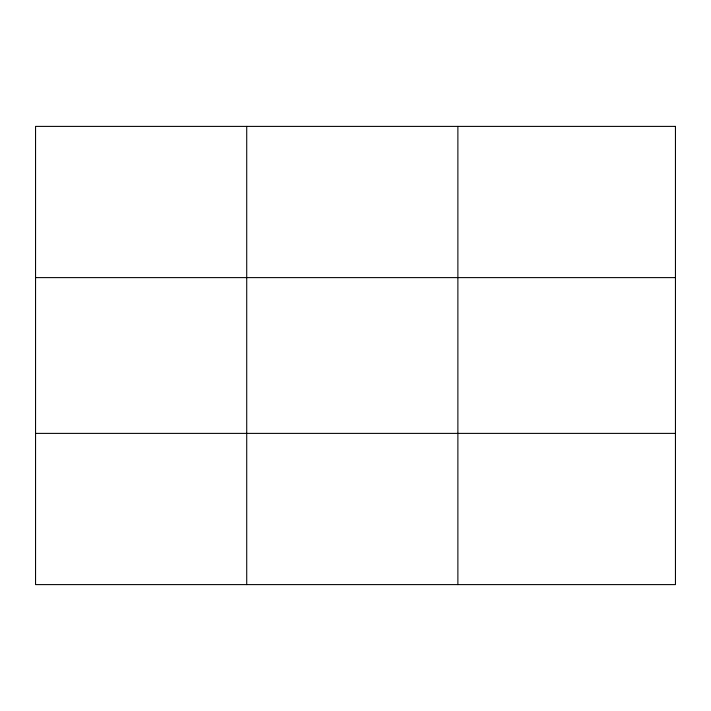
<?xml version="1.0" encoding="UTF-8"?>
<svg xmlns="http://www.w3.org/2000/svg" width="711" height="711" viewBox="0 0 711 711"><rect width="100%" height="100%" fill="white"/><g stroke="black" fill="none" stroke-linecap="round" stroke-linejoin="round"><path stroke-width="1.07" d="M246.717 584.602L246.717 126.398M457.884 584.602L457.884 126.398M35.55 277.61L675.45 277.61M35.55 433.39L675.45 433.39M675.45 126.398L675.45 584.602L35.55 584.602L35.55 126.398L675.45 126.398"/></g></svg>
